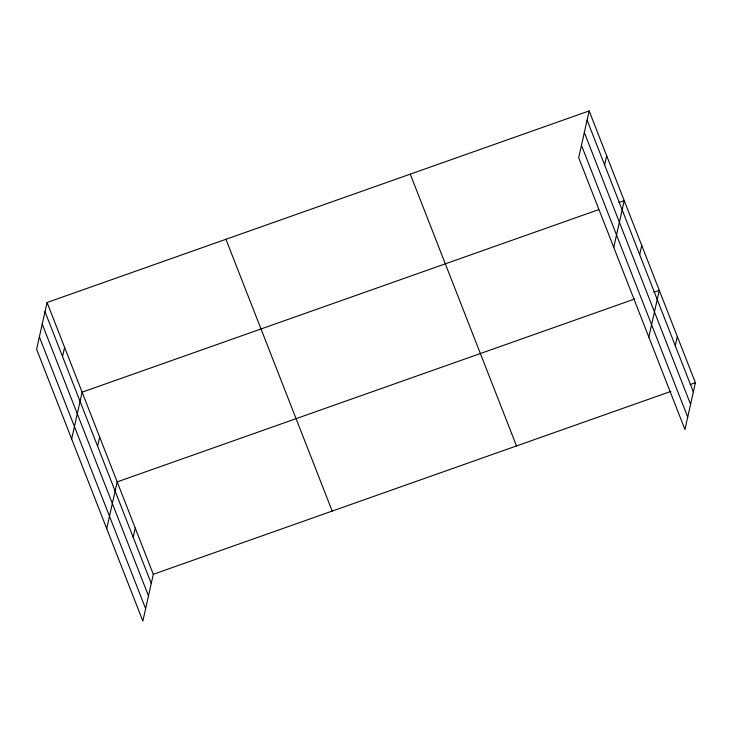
<?xml version="1.0" encoding="UTF-8"?>
<svg xmlns="http://www.w3.org/2000/svg" width="732" height="732" viewBox="0 0 732 732"><rect width="100%" height="100%" fill="white"/><g stroke="black" fill="none" stroke-linecap="round" stroke-linejoin="round"><path stroke-width="1.1" d="M47.058 302.499L36.6 349.274L142.85 621.075L153.308 574.291L47.058 302.499L589.15 110.925L695.4 382.726L684.942 429.501L578.692 157.709L589.15 110.925M62.531 356.539L64.59 347.343M71.663 438.971L82.121 392.187L598.657 209.654M97.594 446.227L99.653 437.031M106.726 528.66L117.184 481.885L634.781 298.967M133.187 537.279L135.246 528.083M604.623 164.965L606.682 155.779M613.755 247.398L624.213 200.623L618.888 202.499M639.686 254.663L641.744 245.467M648.817 337.095L659.276 290.311L653.951 292.196M675.279 345.714L677.338 336.519M153.308 574.291L670.905 391.382M690.075 384.602L695.4 382.726M587.101 120.121L693.341 391.922M584.328 132.529L690.569 404.32M581.464 145.302L687.714 417.103M410.259 174.143L516.508 445.944M225.95 239.282L332.2 511.073M45 311.695L151.25 583.486M42.227 324.093L148.477 595.894M39.372 336.876L145.622 608.667"/></g></svg>
